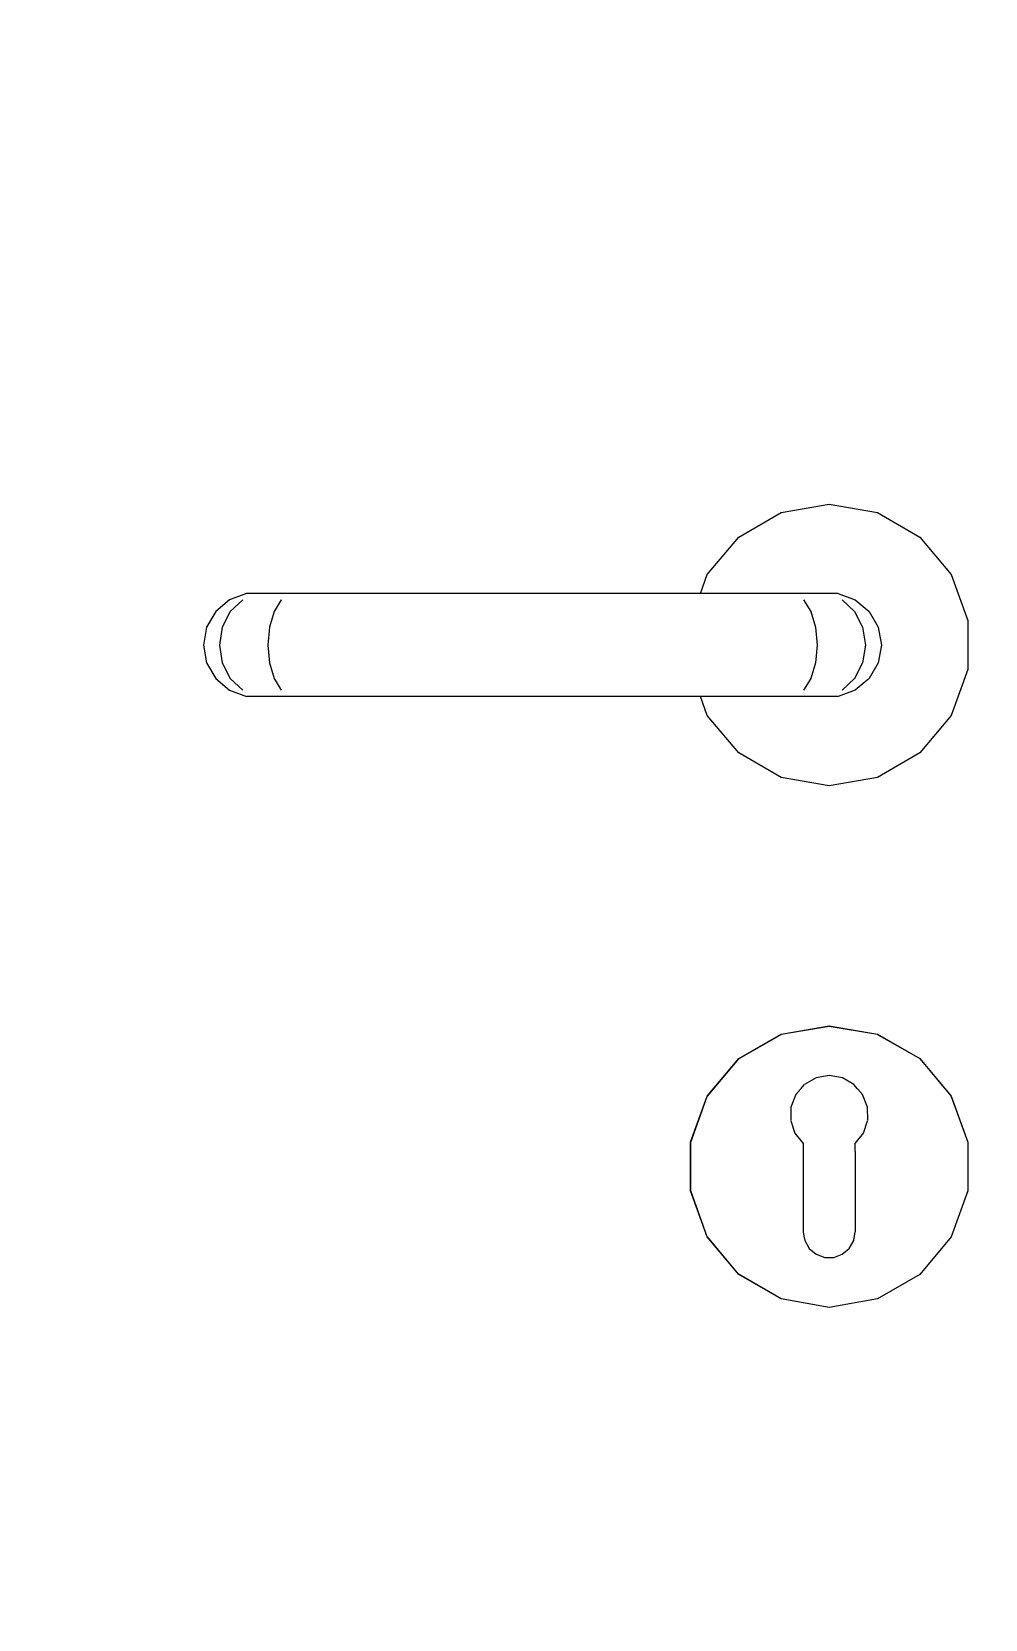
# Model space of a CAD drawing. Header units: millimetres. Extents: x -310 to 171125, y -3027 to 55843.
# Drawn here: x 130254.3 to 130437.1, y 42008.8 to 42313.2 of the extents above; entities that cross this region are included whole.
import ezdxf

# ---------------------------------------------------------------- set-up
doc = ezdxf.new("R2010")
doc.units = ezdxf.units.MM
doc.header["$MEASUREMENT"] = 0
doc.set_wipeout_variables(frame=1)
doc.linetypes.add('Wipeout_Contour', pattern=[1000, 0, -1000])
doc.layers.add('Dimensioning - General', color=7, linetype='Continuous')
doc.layers.add('Structural - Bearing', color=7, linetype='Continuous')
for name, color, linetype, lineweight, true_color in [('Dimensioning - General_Pen_No__61', 7, 'Continuous', 20, 0x6a6a6a), ('Dimensioning - General_Pen_No__88', 7, 'Continuous', 20, 0xfd4435), ('Structural - Bearing_Pen_No__82', 7, 'Continuous', 20, 0xaaaaaa)]:
    doc.layers.add(name, color=color, linetype=linetype, lineweight=lineweight, true_color=true_color)
doc.layers.get('0').off()
doc.styles.add('GENERATED_STYLE_6', font='calibril.ttf')
doc.dimstyles.new('GENERATED_STYLE__1', dxfattribs={"dimtxt": 195.999997, "dimasz": 106.4, "dimexe": 0.18, "dimexo": 0.0625, "dimgap": 0.09, "dimtad": 1, "dimdec": 0, "dimlfac": 0.1, "dimzin": 0, "dimdsep": 46, "dimtxsty": 'GENERATED_STYLE_6', "dimblk": 'ARROWHEAD_2', "dimblk1": 'ARROWHEAD_2', "dimblk2": 'ARROWHEAD_2', "dimcen": 0.09, "dimse1": 1, "dimse2": 1, "dimclrd": 256, "dimclre": 256, "dimclrt": 256, "dimadec": 0, "dimazin": 0, "dimtfac": 1, "dimtdec": 4, "dimtmove": 0, "dimatfit": 3, "dimfxl": 1, "dimtolj": 1, "dimtzin": 0, "dimarcsym": 0})

# ---------------------------------------------------------------- blocks, each defined once
blk = doc.blocks.new('*D101')
at = {"layer": 'Dimensioning - General_Pen_No__61', "color": 251, "linetype": 'Continuous', "lineweight": 20, "true_color": 0x6a6a6a, "transparency": 16777216}
for p, q in [((134582.88, 43836.02), (134722.88, 43755.19)), ((134757.88, 43795.6), (134547.88, 43795.6)), ((134652.88, 41095.6), (134652.88, 43795.6)), ((134582.88, 41136.02), (134722.88, 41055.19)), ((134757.88, 41095.6), (134547.88, 41095.6))]:
    blk.add_line(p, q, dxfattribs=at)
at = {"layer": 'Dimensioning - General_Pen_No__88', "color": 20, "lineweight": 20, "true_color": 0xfd4435, "transparency": 16777216, "char_height": 196, "attachment_point": 7, "rotation": 90, "style": 'GENERATED_STYLE_6'}
for s, insert in [('\\A1;{\\pql;\\fCalibri Light|b0|i0|c0|p34;20}', (134613.68, 43437.36)), ('\\A1;{\\pql;\\fCalibri Light|b0|i0|c0|p34;270}', (134613.68, 42207.27))]:
    blk.add_mtext(s, dxfattribs=dict(at, insert=insert))
blk = doc.blocks.new('ARROWHEAD_2')
at = {"color": 0, "linetype": 'Continuous', "lineweight": 0}
for p, q in [((-0.3781, -0.655), (0.3781, 0.655)), ((0, 0), (-1, 0))]:
    blk.add_line(p, q, dxfattribs=at)
blk = doc.blocks.new('*D144')
at = {"layer": 'Dimensioning - General_Pen_No__61', "color": 251, "linetype": 'Continuous', "lineweight": 20, "true_color": 0x6a6a6a, "transparency": 16777216}
for p, q in [((135132.88, 43836.02), (135272.88, 43755.19)), ((135307.88, 43795.6), (135097.88, 43795.6)), ((135202.88, 41095.6), (135202.88, 43795.6)), ((135132.88, 41136.02), (135272.88, 41055.19)), ((135307.88, 41095.6), (135097.88, 41095.6))]:
    blk.add_line(p, q, dxfattribs=at)
at = {"layer": 'Dimensioning - General_Pen_No__88', "color": 20, "lineweight": 20, "true_color": 0xfd4435, "transparency": 16777216, "char_height": 196, "attachment_point": 7, "rotation": 90, "style": 'GENERATED_STYLE_6'}
for s, insert in [('\\A1;{\\pql;\\fCalibri Light|b0|i0|c0|p34;20}', (135163.68, 43437.36)), ('\\A1;{\\pql;\\fCalibri Light|b0|i0|c0|p34;270}', (135163.68, 42207.27))]:
    blk.add_mtext(s, dxfattribs=dict(at, insert=insert))
blk = doc.blocks.new('*D164')
at = {"layer": 'Dimensioning - General_Pen_No__61', "color": 251, "linetype": 'Continuous', "lineweight": 20, "true_color": 0x6a6a6a, "transparency": 16777216}
for p, q in [((135682.88, 44036.02), (135822.88, 43955.19)), ((135857.88, 43995.6), (135647.88, 43995.6)), ((135752.88, 41095.6), (135752.88, 43995.6)), ((135682.88, 41136.02), (135822.88, 41055.19)), ((135857.88, 41095.6), (135647.88, 41095.6))]:
    blk.add_line(p, q, dxfattribs=at)
at = {"layer": 'Dimensioning - General_Pen_No__88', "color": 20, "lineweight": 20, "true_color": 0xfd4435, "transparency": 16777216, "insert": (135713.68, 42307.27), "char_height": 196, "attachment_point": 7, "rotation": 90, "style": 'GENERATED_STYLE_6'}
blk.add_mtext('\\A1;{\\pql;\\fCalibri Light|b0|i0|c0|p34;290}', dxfattribs=at)

msp = doc.modelspace()

# ---------------------------------------------------------------- wipeouts: each hides what was drawn before it
at = {"color": 254, "linetype": 'Wipeout_Contour', "lineweight": 0, "ltscale": 3700782.651809374}
msp.add_wipeout([(130382.5, 42185.76), (130383.83, 42182.1), (130389.85, 42174.92), (130397.97, 42170.23), (130407.21, 42168.6), (130416.44, 42170.23), (130424.56, 42174.92), (130430.59, 42182.1), (130433.8, 42190.92), (130433.8, 42200.29), (130430.59, 42209.1), (130424.56, 42216.29), (130416.44, 42220.98), (130407.21, 42222.6), (130397.97, 42220.98), (130389.85, 42216.29), (130383.83, 42209.1), (130382.5, 42205.45), (130408.94, 42205.45), (130412.21, 42204.26), (130414.87, 42202.03), (130416.6, 42199.02), (130417.21, 42195.6), (130416.6, 42192.18), (130414.87, 42189.18), (130412.21, 42186.94), (130408.94, 42185.76)], dxfattribs=at).dxf.layer = 'Structural - Bearing'
at = {"color": 254, "linetype": 'Wipeout_Contour', "lineweight": 0, "ltscale": 959204.444448}
msp.add_wipeout([(130389.92, 42116.21), (130399.84, 42104.39), (130399.82, 42104.44), (130399.88, 42107), (130400.79, 42109.39), (130401.78, 42110.53), (130398.01, 42120.88)], dxfattribs=at).dxf.layer = 'Structural - Bearing'
at = {"color": 254, "linetype": 'Wipeout_Contour', "lineweight": 0, "ltscale": 685101.400056}
msp.add_wipeout([(130402.21, 42089.65), (130389.92, 42075), (130398.01, 42070.33), (130402.35, 42082.27), (130402.21, 42083.1)], dxfattribs=at).dxf.layer = 'Structural - Bearing'

# ---------------------------------------------------------------- next in the draw order: linework, layer by layer
at = {"layer": 'Structural - Bearing_Pen_No__82', "color": 253, "linetype": 'Continuous', "lineweight": 20, "true_color": 0xaaaaaa}
for p, q in [((130389.85, 42216.29), (130397.97, 42220.98)), ((130397.97, 42220.98), (130407.21, 42222.6)), ((130407.21, 42222.6), (130416.44, 42220.98)), ((130416.44, 42220.98), (130424.56, 42216.29)), ((130383.83, 42209.1), (130389.85, 42216.29)), ((130424.56, 42216.29), (130430.59, 42209.1)), ((130430.59, 42209.1), (130433.8, 42200.29)), ((130433.8, 42200.29), (130433.8, 42190.92)), ((130433.8, 42190.92), (130430.59, 42182.1)), ((130389.85, 42174.92), (130383.83, 42182.1)), ((130430.59, 42182.1), (130424.56, 42174.92)), ((130397.97, 42170.23), (130389.85, 42174.92)), ((130424.56, 42174.92), (130416.44, 42170.23)), ((130407.21, 42168.6), (130397.97, 42170.23)), ((130416.44, 42170.23), (130407.21, 42168.6))]:
    msp.add_line(p, q, dxfattribs=at)

# ---------------------------------------------------------------- next in the draw order: wipeouts: each hides what was drawn before it
at = {"color": 254, "linetype": 'Wipeout_Contour', "lineweight": 0, "ltscale": 548275.332233}
msp.add_wipeout([(130408.94, 42205.45), (130406.76, 42205.45), (130409.68, 42204.26), (130412.21, 42204.26)], dxfattribs=at).dxf.layer = 'Structural - Bearing'
at = {"color": 254, "linetype": 'Wipeout_Contour', "lineweight": 0, "ltscale": 548284.632984}
msp.add_wipeout([(130414.16, 42195.6), (130413.62, 42192.18), (130416.6, 42192.18), (130417.21, 42195.6)], dxfattribs=at).dxf.layer = 'Structural - Bearing'
at = {"color": 254, "linetype": 'Wipeout_Contour', "lineweight": 0, "ltscale": 822153.459205}
msp.add_wipeout([(130383.91, 42109.05), (130402.21, 42098.49), (130402.21, 42100), (130400.63, 42102.02), (130399.84, 42104.39), (130389.92, 42116.21)], dxfattribs=at).dxf.layer = 'Structural - Bearing'
at = {"color": 254, "linetype": 'Wipeout_Contour', "lineweight": 0, "ltscale": 548070.974714}
msp.add_wipeout([(130383.91, 42082.15), (130389.92, 42075), (130402.21, 42089.65), (130402.21, 42092.72)], dxfattribs=at).dxf.layer = 'Structural - Bearing'

# ---------------------------------------------------------------- next in the draw order: wipeouts: each hides what was drawn before it
at = {"color": 254, "linetype": 'Wipeout_Contour', "lineweight": 0, "ltscale": 548283.907068}
msp.add_wipeout([(130409.68, 42204.26), (130412.07, 42202.03), (130414.87, 42202.03), (130412.21, 42204.26)], dxfattribs=at).dxf.layer = 'Structural - Bearing'
at = {"color": 254, "linetype": 'Wipeout_Contour', "lineweight": 0, "ltscale": 548276.475167}
msp.add_wipeout([(130413.62, 42192.18), (130412.07, 42189.18), (130414.87, 42189.18), (130416.6, 42192.18)], dxfattribs=at).dxf.layer = 'Structural - Bearing'
at = {"color": 254, "linetype": 'Wipeout_Contour', "lineweight": 0, "ltscale": 548110.269409}
msp.add_wipeout([(130389.85, 42116.29), (130389.92, 42116.21), (130398.01, 42120.88), (130397.97, 42120.98)], dxfattribs=at).dxf.layer = 'Structural - Bearing'
at = {"color": 254, "linetype": 'Wipeout_Contour', "lineweight": 0, "ltscale": 548068.939012}
msp.add_wipeout([(130380.72, 42090.93), (130383.91, 42082.15), (130402.21, 42092.72), (130402.21, 42094.72)], dxfattribs=at).dxf.layer = 'Structural - Bearing'

# ---------------------------------------------------------------- next in the draw order: wipeouts: each hides what was drawn before it
at = {"color": 254, "linetype": 'Wipeout_Contour', "lineweight": 0, "ltscale": 548258.040247}
msp.add_wipeout([(130406.76, 42205.45), (130400.61, 42205.45), (130402.3, 42204.26), (130409.68, 42204.26)], dxfattribs=at).dxf.layer = 'Structural - Bearing'
at = {"color": 254, "linetype": 'Wipeout_Contour', "lineweight": 0, "ltscale": 548288.601652}
msp.add_wipeout([(130412.07, 42202.03), (130413.62, 42199.02), (130416.6, 42199.02), (130414.87, 42202.03)], dxfattribs=at).dxf.layer = 'Structural - Bearing'
at = {"color": 254, "linetype": 'Wipeout_Contour', "lineweight": 0, "ltscale": 548265.327954}
msp.add_wipeout([(130409.68, 42186.94), (130412.21, 42186.94), (130414.87, 42189.18), (130412.07, 42189.18)], dxfattribs=at).dxf.layer = 'Structural - Bearing'
at = {"color": 254, "linetype": 'Wipeout_Contour', "lineweight": 0, "ltscale": 822213.186465}
msp.add_wipeout([(130402.46, 42111.33), (130404.69, 42112.59), (130407.21, 42113.03), (130407.21, 42122.5), (130398.01, 42120.88), (130401.78, 42110.53)], dxfattribs=at).dxf.layer = 'Structural - Bearing'
at = {"color": 254, "linetype": 'Wipeout_Contour', "lineweight": 0, "ltscale": 1096194.382451726}
msp.add_wipeout([(130402.51, 42081.39), (130402.35, 42082.27), (130398.01, 42070.33), (130407.21, 42068.7), (130407.21, 42078.18), (130406.34, 42078.18), (130404.71, 42078.77), (130403.38, 42079.89)], dxfattribs=at).dxf.layer = 'Structural - Bearing'

# ---------------------------------------------------------------- next in the draw order: wipeouts: each hides what was drawn before it
at = {"color": 254, "linetype": 'Wipeout_Contour', "lineweight": 0, "ltscale": 548263.873247}
msp.add_wipeout([(130402.3, 42204.26), (130403.67, 42202.03), (130412.07, 42202.03), (130409.68, 42204.26)], dxfattribs=at).dxf.layer = 'Structural - Bearing'
at = {"color": 254, "linetype": 'Wipeout_Contour', "lineweight": 0, "ltscale": 548288.844437}
msp.add_wipeout([(130413.62, 42199.02), (130414.16, 42195.6), (130417.21, 42195.6), (130416.6, 42199.02)], dxfattribs=at).dxf.layer = 'Structural - Bearing'
at = {"color": 254, "linetype": 'Wipeout_Contour', "lineweight": 0, "ltscale": 548252.541146}
msp.add_wipeout([(130412.21, 42186.94), (130409.68, 42186.94), (130406.76, 42185.76), (130408.94, 42185.76)], dxfattribs=at).dxf.layer = 'Structural - Bearing'
at = {"color": 254, "linetype": 'Wipeout_Contour', "lineweight": 0, "ltscale": 548147.114461}
msp.add_wipeout([(130407.21, 42122.6), (130397.97, 42120.98), (130398.01, 42120.88), (130407.21, 42122.5)], dxfattribs=at).dxf.layer = 'Structural - Bearing'
at = {"color": 254, "linetype": 'Wipeout_Contour', "lineweight": 0, "ltscale": 548082.058404}
msp.add_wipeout([(130383.91, 42109.05), (130380.72, 42100.28), (130402.21, 42096.49), (130402.21, 42098.49)], dxfattribs=at).dxf.layer = 'Structural - Bearing'
at = {"color": 254, "linetype": 'Wipeout_Contour', "lineweight": 0, "ltscale": 1096246.020413206}
msp.add_wipeout([(130408.08, 42078.18), (130407.21, 42078.18), (130407.21, 42068.7), (130416.41, 42070.33), (130412.06, 42082.27), (130411.91, 42081.39), (130411.04, 42079.89), (130409.71, 42078.77)], dxfattribs=at).dxf.layer = 'Structural - Bearing'
at = {"color": 254, "linetype": 'Wipeout_Contour', "lineweight": 0, "ltscale": 548053.780446}
msp.add_wipeout([(130397.97, 42070.23), (130398.01, 42070.33), (130389.92, 42075), (130389.85, 42074.92)], dxfattribs=at).dxf.layer = 'Structural - Bearing'

# ---------------------------------------------------------------- next in the draw order: linework, layer by layer
at = {"layer": 'Structural - Bearing_Pen_No__82', "color": 253, "linetype": 'Continuous', "lineweight": 20, "true_color": 0xaaaaaa}
for p, q in [((130408.94, 42205.45), (130406.76, 42205.45)), ((130408.94, 42205.45), (130412.21, 42204.26)), ((130416.6, 42199.02), (130417.21, 42195.6)), ((130417.21, 42195.6), (130416.6, 42192.18))]:
    msp.add_line(p, q, dxfattribs=at)

# ---------------------------------------------------------------- next in the draw order: wipeouts: each hides what was drawn before it
at = {"color": 254, "linetype": 'Wipeout_Contour', "lineweight": 0, "ltscale": 548228.411277}
msp.add_wipeout([(130400.61, 42205.45), (130392.44, 42205.45), (130392.87, 42204.26), (130402.3, 42204.26)], dxfattribs=at).dxf.layer = 'Structural - Bearing'
at = {"color": 254, "linetype": 'Wipeout_Contour', "lineweight": 0, "ltscale": 548266.527368}
msp.add_wipeout([(130412.07, 42202.03), (130403.67, 42202.03), (130404.57, 42199.02), (130413.62, 42199.02)], dxfattribs=at).dxf.layer = 'Structural - Bearing'
at = {"color": 254, "linetype": 'Wipeout_Contour', "lineweight": 0, "ltscale": 548261.465491}
msp.add_wipeout([(130414.16, 42195.6), (130404.88, 42195.6), (130404.57, 42192.18), (130413.62, 42192.18)], dxfattribs=at).dxf.layer = 'Structural - Bearing'
at = {"color": 254, "linetype": 'Wipeout_Contour', "lineweight": 0, "ltscale": 822256.045526}
msp.add_wipeout([(130409.73, 42112.59), (130411.95, 42111.33), (130412.64, 42110.53), (130416.41, 42120.88), (130407.21, 42122.5), (130407.21, 42113.03)], dxfattribs=at).dxf.layer = 'Structural - Bearing'
at = {"color": 254, "linetype": 'Wipeout_Contour', "lineweight": 0, "ltscale": 548076.108534}
msp.add_wipeout([(130383.83, 42109.1), (130383.91, 42109.05), (130389.92, 42116.21), (130389.85, 42116.29)], dxfattribs=at).dxf.layer = 'Structural - Bearing'
at = {"color": 254, "linetype": 'Wipeout_Contour', "lineweight": 0, "ltscale": 548072.598941}
msp.add_wipeout([(130380.72, 42090.93), (130402.21, 42094.72), (130402.21, 42096.49), (130380.72, 42100.28)], dxfattribs=at).dxf.layer = 'Structural - Bearing'
at = {"color": 254, "linetype": 'Wipeout_Contour', "lineweight": 0, "ltscale": 685182.238516}
msp.add_wipeout([(130424.5, 42075), (130412.21, 42089.65), (130412.21, 42083.1), (130412.06, 42082.27), (130416.41, 42070.33)], dxfattribs=at).dxf.layer = 'Structural - Bearing'
at = {"color": 254, "linetype": 'Wipeout_Contour', "lineweight": 0, "ltscale": 548034.179493}
msp.add_wipeout([(130389.85, 42074.92), (130389.92, 42075), (130383.91, 42082.15), (130383.83, 42082.1)], dxfattribs=at).dxf.layer = 'Structural - Bearing'
at = {"color": 254, "linetype": 'Wipeout_Contour', "lineweight": 0, "ltscale": 548082.880956}
msp.add_wipeout([(130397.97, 42070.23), (130407.21, 42068.6), (130407.21, 42068.7), (130398.01, 42070.33)], dxfattribs=at).dxf.layer = 'Structural - Bearing'

# ---------------------------------------------------------------- next in the draw order: linework, layer by layer
at = {"layer": 'Structural - Bearing_Pen_No__82', "color": 253, "linetype": 'Continuous', "lineweight": 20, "true_color": 0xaaaaaa}
for p, q in [((130409.68, 42204.26), (130412.07, 42202.03)), ((130412.21, 42204.26), (130414.87, 42202.03)), ((130389.85, 42116.29), (130397.97, 42120.98)), ((130397.97, 42070.23), (130389.85, 42074.92))]:
    msp.add_line(p, q, dxfattribs=at)

# ---------------------------------------------------------------- next in the draw order: wipeouts: each hides what was drawn before it
at = {"color": 254, "linetype": 'Wipeout_Contour', "lineweight": 0, "ltscale": 548229.933228}
msp.add_wipeout([(130402.3, 42204.26), (130392.87, 42204.26), (130393.22, 42202.03), (130403.67, 42202.03)], dxfattribs=at).dxf.layer = 'Structural - Bearing'
at = {"color": 254, "linetype": 'Wipeout_Contour', "lineweight": 0, "ltscale": 548265.67712}
msp.add_wipeout([(130413.62, 42199.02), (130404.57, 42199.02), (130404.88, 42195.6), (130414.16, 42195.6)], dxfattribs=at).dxf.layer = 'Structural - Bearing'
at = {"color": 254, "linetype": 'Wipeout_Contour', "lineweight": 0, "ltscale": 548254.400399}
msp.add_wipeout([(130413.62, 42192.18), (130404.57, 42192.18), (130403.67, 42189.18), (130412.07, 42189.18)], dxfattribs=at).dxf.layer = 'Structural - Bearing'
at = {"color": 254, "linetype": 'Wipeout_Contour', "lineweight": 0, "ltscale": 548182.206533}
msp.add_wipeout([(130407.21, 42122.6), (130407.21, 42122.5), (130416.41, 42120.88), (130416.44, 42120.98)], dxfattribs=at).dxf.layer = 'Structural - Bearing'
at = {"color": 254, "linetype": 'Wipeout_Contour', "lineweight": 0, "ltscale": 548048.752967}
msp.add_wipeout([(130380.62, 42100.29), (130380.72, 42100.28), (130383.91, 42109.05), (130383.83, 42109.1)], dxfattribs=at).dxf.layer = 'Structural - Bearing'
at = {"color": 254, "linetype": 'Wipeout_Contour', "lineweight": 0, "ltscale": 548026.443366}
msp.add_wipeout([(130383.83, 42082.1), (130383.91, 42082.15), (130380.72, 42090.93), (130380.62, 42090.92)], dxfattribs=at).dxf.layer = 'Structural - Bearing'
at = {"color": 254, "linetype": 'Wipeout_Contour', "lineweight": 0, "ltscale": 548117.976998}
msp.add_wipeout([(130416.44, 42070.23), (130416.41, 42070.33), (130407.21, 42068.7), (130407.21, 42068.6)], dxfattribs=at).dxf.layer = 'Structural - Bearing'

# ---------------------------------------------------------------- next in the draw order: linework, layer by layer
at = {"layer": 'Structural - Bearing_Pen_No__82', "color": 253, "linetype": 'Continuous', "lineweight": 20, "true_color": 0xaaaaaa}
for p, q in [((130406.76, 42205.45), (130400.61, 42205.45)), ((130412.07, 42202.03), (130413.62, 42199.02)), ((130414.87, 42202.03), (130416.6, 42199.02)), ((130413.62, 42199.02), (130414.16, 42195.6)), ((130414.16, 42195.6), (130413.62, 42192.18)), ((130416.6, 42192.18), (130414.87, 42189.18)), ((130397.97, 42120.98), (130407.21, 42122.6)), ((130383.83, 42109.1), (130389.85, 42116.29)), ((130389.85, 42074.92), (130383.83, 42082.1)), ((130407.21, 42068.6), (130397.97, 42070.23))]:
    msp.add_line(p, q, dxfattribs=at)

# ---------------------------------------------------------------- next in the draw order: wipeouts: each hides what was drawn before it
at = {"color": 254, "linetype": 'Wipeout_Contour', "lineweight": 0, "ltscale": 548057.636989}
msp.add_wipeout([(130392.44, 42205.45), (130311.98, 42205.45), (130311.55, 42204.26), (130392.87, 42204.26)], dxfattribs=at).dxf.layer = 'Structural - Bearing'
at = {"color": 254, "linetype": 'Wipeout_Contour', "lineweight": 0, "ltscale": 548229.388243}
msp.add_wipeout([(130403.67, 42202.03), (130393.22, 42202.03), (130393.45, 42199.02), (130404.57, 42199.02)], dxfattribs=at).dxf.layer = 'Structural - Bearing'
at = {"color": 254, "linetype": 'Wipeout_Contour', "lineweight": 0, "ltscale": 548222.626625}
msp.add_wipeout([(130393.52, 42195.6), (130393.45, 42192.18), (130404.57, 42192.18), (130404.88, 42195.6)], dxfattribs=at).dxf.layer = 'Structural - Bearing'
at = {"color": 254, "linetype": 'Wipeout_Contour', "lineweight": 0, "ltscale": 548245.293459}
msp.add_wipeout([(130403.67, 42189.18), (130402.3, 42186.94), (130409.68, 42186.94), (130412.07, 42189.18)], dxfattribs=at).dxf.layer = 'Structural - Bearing'
at = {"color": 254, "linetype": 'Wipeout_Contour', "lineweight": 0, "ltscale": 959322.521809}
msp.add_wipeout([(130413.62, 42109.39), (130414.54, 42107), (130414.6, 42104.44), (130414.58, 42104.39), (130424.5, 42116.21), (130416.41, 42120.88), (130412.64, 42110.53)], dxfattribs=at).dxf.layer = 'Structural - Bearing'
at = {"color": 254, "linetype": 'Wipeout_Contour', "lineweight": 0, "ltscale": 548031.507837}
msp.add_wipeout([(130380.62, 42090.92), (130380.72, 42090.93), (130380.72, 42100.28), (130380.62, 42100.29)], dxfattribs=at).dxf.layer = 'Structural - Bearing'

# ---------------------------------------------------------------- next in the draw order: linework, layer by layer
at = {"layer": 'Structural - Bearing_Pen_No__82', "color": 253, "linetype": 'Continuous', "lineweight": 20, "true_color": 0xaaaaaa}
for p, q in [((130402.3, 42204.26), (130403.67, 42202.03)), ((130413.62, 42192.18), (130412.07, 42189.18)), ((130414.87, 42189.18), (130412.21, 42186.94)), ((130380.62, 42100.29), (130383.83, 42109.1)), ((130380.62, 42090.92), (130380.62, 42100.29)), ((130383.83, 42082.1), (130380.62, 42090.92))]:
    msp.add_line(p, q, dxfattribs=at)

# ---------------------------------------------------------------- next in the draw order: wipeouts: each hides what was drawn before it
at = {"color": 254, "linetype": 'Wipeout_Contour', "lineweight": 0, "ltscale": 548055.530015}
msp.add_wipeout([(130392.87, 42204.26), (130311.55, 42204.26), (130311.2, 42202.03), (130393.22, 42202.03)], dxfattribs=at).dxf.layer = 'Structural - Bearing'
at = {"color": 254, "linetype": 'Wipeout_Contour', "lineweight": 0, "ltscale": 548226.838549}
msp.add_wipeout([(130393.45, 42199.02), (130393.52, 42195.6), (130404.88, 42195.6), (130404.57, 42199.02)], dxfattribs=at).dxf.layer = 'Structural - Bearing'
at = {"color": 254, "linetype": 'Wipeout_Contour', "lineweight": 0, "ltscale": 548217.260461}
msp.add_wipeout([(130393.45, 42192.18), (130393.22, 42189.18), (130403.67, 42189.18), (130404.57, 42192.18)], dxfattribs=at).dxf.layer = 'Structural - Bearing'
at = {"color": 254, "linetype": 'Wipeout_Contour', "lineweight": 0, "ltscale": 548235.248443}
msp.add_wipeout([(130402.3, 42186.94), (130400.61, 42185.76), (130406.76, 42185.76), (130409.68, 42186.94)], dxfattribs=at).dxf.layer = 'Structural - Bearing'
at = {"color": 254, "linetype": 'Wipeout_Contour', "lineweight": 0, "ltscale": 548211.300419}
msp.add_wipeout([(130416.44, 42120.98), (130416.41, 42120.88), (130424.5, 42116.21), (130424.56, 42116.29)], dxfattribs=at).dxf.layer = 'Structural - Bearing'

# ---------------------------------------------------------------- next in the draw order: linework, layer by layer
at = {"layer": 'Structural - Bearing_Pen_No__82', "color": 253, "linetype": 'Continuous', "lineweight": 20, "true_color": 0xaaaaaa}
for p, q in [((130382.5, 42205.45), (130383.83, 42209.1)), ((130400.61, 42205.45), (130392.44, 42205.45)), ((130403.67, 42202.03), (130404.57, 42199.02)), ((130404.57, 42199.02), (130404.88, 42195.6)), ((130404.88, 42195.6), (130404.57, 42192.18)), ((130412.21, 42186.94), (130408.94, 42185.76)), ((130412.07, 42189.18), (130409.68, 42186.94)), ((130408.94, 42185.76), (130406.76, 42185.76)), ((130407.21, 42122.6), (130416.44, 42120.98))]:
    msp.add_line(p, q, dxfattribs=at)

# ---------------------------------------------------------------- next in the draw order: wipeouts: each hides what was drawn before it
at = {"color": 254, "linetype": 'Wipeout_Contour', "lineweight": 0, "ltscale": 547886.864104}
msp.add_wipeout([(130311.98, 42205.45), (130303.81, 42205.45), (130302.12, 42204.26), (130311.55, 42204.26)], dxfattribs=at).dxf.layer = 'Structural - Bearing'
at = {"color": 254, "linetype": 'Wipeout_Contour', "lineweight": 0, "ltscale": 548052.302056}
msp.add_wipeout([(130393.22, 42202.03), (130311.2, 42202.03), (130310.97, 42199.02), (130393.45, 42199.02)], dxfattribs=at).dxf.layer = 'Structural - Bearing'
at = {"color": 254, "linetype": 'Wipeout_Contour', "lineweight": 0, "ltscale": 548044.129305}
msp.add_wipeout([(130393.52, 42195.6), (130310.89, 42195.6), (130310.97, 42192.18), (130393.45, 42192.18)], dxfattribs=at).dxf.layer = 'Structural - Bearing'
at = {"color": 254, "linetype": 'Wipeout_Contour', "lineweight": 0, "ltscale": 548211.3523}
msp.add_wipeout([(130393.22, 42189.18), (130392.87, 42186.94), (130402.3, 42186.94), (130403.67, 42189.18)], dxfattribs=at).dxf.layer = 'Structural - Bearing'
at = {"color": 254, "linetype": 'Wipeout_Contour', "lineweight": 0, "ltscale": 822278.406755}
msp.add_wipeout([(130413.79, 42102.02), (130412.21, 42100), (130412.21, 42098.49), (130430.5, 42109.05), (130424.5, 42116.21), (130414.58, 42104.39)], dxfattribs=at).dxf.layer = 'Structural - Bearing'

# ---------------------------------------------------------------- next in the draw order: linework, layer by layer
at = {"layer": 'Structural - Bearing_Pen_No__82', "color": 253, "linetype": 'Continuous', "lineweight": 20, "true_color": 0xaaaaaa}
msp.add_line((130404.57, 42192.18), (130403.67, 42189.18), dxfattribs=at)

# ---------------------------------------------------------------- next in the draw order: wipeouts: each hides what was drawn before it
at = {"color": 254, "linetype": 'Wipeout_Contour', "lineweight": 0, "ltscale": 547881.128342}
msp.add_wipeout([(130311.55, 42204.26), (130302.12, 42204.26), (130300.74, 42202.03), (130311.2, 42202.03)], dxfattribs=at).dxf.layer = 'Structural - Bearing'
at = {"color": 254, "linetype": 'Wipeout_Contour', "lineweight": 0, "ltscale": 548048.342599}
msp.add_wipeout([(130393.45, 42199.02), (130310.97, 42199.02), (130310.89, 42195.6), (130393.52, 42195.6)], dxfattribs=at).dxf.layer = 'Structural - Bearing'
at = {"color": 254, "linetype": 'Wipeout_Contour', "lineweight": 0, "ltscale": 548040.170361}
msp.add_wipeout([(130393.45, 42192.18), (130310.97, 42192.18), (130311.2, 42189.18), (130393.22, 42189.18)], dxfattribs=at).dxf.layer = 'Structural - Bearing'
at = {"color": 254, "linetype": 'Wipeout_Contour', "lineweight": 0, "ltscale": 548205.618247}
msp.add_wipeout([(130392.44, 42185.76), (130400.61, 42185.76), (130402.3, 42186.94), (130392.87, 42186.94)], dxfattribs=at).dxf.layer = 'Structural - Bearing'
at = {"color": 254, "linetype": 'Wipeout_Contour', "lineweight": 0, "ltscale": 548230.895237}
msp.add_wipeout([(130424.56, 42116.29), (130424.5, 42116.21), (130430.5, 42109.05), (130430.59, 42109.1)], dxfattribs=at).dxf.layer = 'Structural - Bearing'

# ---------------------------------------------------------------- next in the draw order: linework, layer by layer
at = {"layer": 'Structural - Bearing_Pen_No__82', "color": 253, "linetype": 'Continuous', "lineweight": 20, "true_color": 0xaaaaaa}
for p, q in [((130392.44, 42205.45), (130311.98, 42205.45)), ((130403.67, 42189.18), (130402.3, 42186.94)), ((130406.76, 42185.76), (130400.61, 42185.76)), ((130416.44, 42120.98), (130424.56, 42116.29))]:
    msp.add_line(p, q, dxfattribs=at)

# ---------------------------------------------------------------- next in the draw order: wipeouts: each hides what was drawn before it
at = {"color": 254, "linetype": 'Wipeout_Contour', "lineweight": 0, "ltscale": 547857.237237}
msp.add_wipeout([(130297.66, 42205.45), (130294.73, 42204.26), (130302.12, 42204.26), (130303.81, 42205.45)], dxfattribs=at).dxf.layer = 'Structural - Bearing'
at = {"color": 254, "linetype": 'Wipeout_Contour', "lineweight": 0, "ltscale": 547875.217573}
msp.add_wipeout([(130311.2, 42202.03), (130300.74, 42202.03), (130299.84, 42199.02), (130310.97, 42199.02)], dxfattribs=at).dxf.layer = 'Structural - Bearing'
at = {"color": 254, "linetype": 'Wipeout_Contour', "lineweight": 0, "ltscale": 547865.633789}
msp.add_wipeout([(130310.89, 42195.6), (130299.53, 42195.6), (130299.84, 42192.18), (130310.97, 42192.18)], dxfattribs=at).dxf.layer = 'Structural - Bearing'
at = {"color": 254, "linetype": 'Wipeout_Contour', "lineweight": 0, "ltscale": 548036.94318}
msp.add_wipeout([(130393.22, 42189.18), (130311.2, 42189.18), (130311.55, 42186.94), (130392.87, 42186.94)], dxfattribs=at).dxf.layer = 'Structural - Bearing'
at = {"color": 254, "linetype": 'Wipeout_Contour', "lineweight": 0, "ltscale": 548196.132527}
msp.add_wipeout([(130412.21, 42098.49), (130412.21, 42096.49), (130433.7, 42100.28), (130430.5, 42109.05)], dxfattribs=at).dxf.layer = 'Structural - Bearing'

# ---------------------------------------------------------------- next in the draw order: linework, layer by layer
at = {"layer": 'Structural - Bearing_Pen_No__82', "color": 253, "linetype": 'Continuous', "lineweight": 20, "true_color": 0xaaaaaa}
msp.add_line((130311.98, 42205.45), (130303.81, 42205.45), dxfattribs=at)

# ---------------------------------------------------------------- next in the draw order: wipeouts: each hides what was drawn before it
at = {"color": 254, "linetype": 'Wipeout_Contour', "lineweight": 0, "ltscale": 547847.190829}
msp.add_wipeout([(130292.35, 42202.03), (130300.74, 42202.03), (130302.12, 42204.26), (130294.73, 42204.26)], dxfattribs=at).dxf.layer = 'Structural - Bearing'
at = {"color": 254, "linetype": 'Wipeout_Contour', "lineweight": 0, "ltscale": 547869.848452}
msp.add_wipeout([(130310.97, 42199.02), (130299.84, 42199.02), (130299.53, 42195.6), (130310.89, 42195.6)], dxfattribs=at).dxf.layer = 'Structural - Bearing'
at = {"color": 254, "linetype": 'Wipeout_Contour', "lineweight": 0, "ltscale": 547863.081964}
msp.add_wipeout([(130310.97, 42192.18), (130299.84, 42192.18), (130300.74, 42189.18), (130311.2, 42189.18)], dxfattribs=at).dxf.layer = 'Structural - Bearing'
at = {"color": 254, "linetype": 'Wipeout_Contour', "lineweight": 0, "ltscale": 548034.836861}
msp.add_wipeout([(130392.87, 42186.94), (130311.55, 42186.94), (130311.98, 42185.76), (130392.44, 42185.76)], dxfattribs=at).dxf.layer = 'Structural - Bearing'
at = {"color": 254, "linetype": 'Wipeout_Contour', "lineweight": 0, "ltscale": 548238.62857}
msp.add_wipeout([(130430.59, 42109.1), (130430.5, 42109.05), (130433.7, 42100.28), (130433.8, 42100.29)], dxfattribs=at).dxf.layer = 'Structural - Bearing'

# ---------------------------------------------------------------- next in the draw order: linework, layer by layer
at = {"layer": 'Structural - Bearing_Pen_No__82', "color": 253, "linetype": 'Continuous', "lineweight": 20, "true_color": 0xaaaaaa}
for p, q in [((130383.83, 42182.1), (130382.5, 42185.76)), ((130400.61, 42185.76), (130392.44, 42185.76)), ((130424.56, 42116.29), (130430.59, 42109.1))]:
    msp.add_line(p, q, dxfattribs=at)

# ---------------------------------------------------------------- next in the draw order: wipeouts: each hides what was drawn before it
at = {"color": 254, "linetype": 'Wipeout_Contour', "lineweight": 0, "ltscale": 547839.946628}
msp.add_wipeout([(130297.66, 42205.45), (130295.47, 42205.45), (130292.21, 42204.26), (130294.73, 42204.26)], dxfattribs=at).dxf.layer = 'Structural - Bearing'
at = {"color": 254, "linetype": 'Wipeout_Contour', "lineweight": 0, "ltscale": 547838.081207}
msp.add_wipeout([(130300.74, 42202.03), (130292.35, 42202.03), (130290.79, 42199.02), (130299.84, 42199.02)], dxfattribs=at).dxf.layer = 'Structural - Bearing'
at = {"color": 254, "linetype": 'Wipeout_Contour', "lineweight": 0, "ltscale": 547826.797805}
msp.add_wipeout([(130299.53, 42195.6), (130290.25, 42195.6), (130290.79, 42192.18), (130299.84, 42192.18)], dxfattribs=at).dxf.layer = 'Structural - Bearing'
at = {"color": 254, "linetype": 'Wipeout_Contour', "lineweight": 0, "ltscale": 547862.535599}
msp.add_wipeout([(130311.2, 42189.18), (130300.74, 42189.18), (130302.12, 42186.94), (130311.55, 42186.94)], dxfattribs=at).dxf.layer = 'Structural - Bearing'
at = {"color": 254, "linetype": 'Wipeout_Contour', "lineweight": 0, "ltscale": 548192.47351}
msp.add_wipeout([(130412.21, 42096.49), (130412.21, 42094.72), (130433.7, 42090.93), (130433.7, 42100.28)], dxfattribs=at).dxf.layer = 'Structural - Bearing'

# ---------------------------------------------------------------- next in the draw order: linework, layer by layer
at = {"layer": 'Structural - Bearing_Pen_No__82', "color": 253, "linetype": 'Continuous', "lineweight": 20, "true_color": 0xaaaaaa}
for p, q in [((130303.81, 42205.45), (130297.66, 42205.45)), ((130302.12, 42204.26), (130300.74, 42202.03))]:
    msp.add_line(p, q, dxfattribs=at)

# ---------------------------------------------------------------- next in the draw order: wipeouts: each hides what was drawn before it
at = {"color": 254, "linetype": 'Wipeout_Contour', "lineweight": 0, "ltscale": 547827.15867}
msp.add_wipeout([(130292.21, 42204.26), (130289.55, 42202.03), (130292.35, 42202.03), (130294.73, 42204.26)], dxfattribs=at).dxf.layer = 'Structural - Bearing'
at = {"color": 254, "linetype": 'Wipeout_Contour', "lineweight": 0, "ltscale": 547831.012763}
msp.add_wipeout([(130299.84, 42199.02), (130290.79, 42199.02), (130290.25, 42195.6), (130299.53, 42195.6)], dxfattribs=at).dxf.layer = 'Structural - Bearing'
at = {"color": 254, "linetype": 'Wipeout_Contour', "lineweight": 0, "ltscale": 547825.944784}
msp.add_wipeout([(130299.84, 42192.18), (130290.79, 42192.18), (130292.35, 42189.18), (130300.74, 42189.18)], dxfattribs=at).dxf.layer = 'Structural - Bearing'
at = {"color": 254, "linetype": 'Wipeout_Contour', "lineweight": 0, "ltscale": 547864.056875}
msp.add_wipeout([(130311.55, 42186.94), (130302.12, 42186.94), (130303.81, 42185.76), (130311.98, 42185.76)], dxfattribs=at).dxf.layer = 'Structural - Bearing'
at = {"color": 254, "linetype": 'Wipeout_Contour', "lineweight": 0, "ltscale": 548183.016954}
msp.add_wipeout([(130412.21, 42094.72), (130412.21, 42092.72), (130430.5, 42082.15), (130433.7, 42090.93)], dxfattribs=at).dxf.layer = 'Structural - Bearing'

# ---------------------------------------------------------------- next in the draw order: linework, layer by layer
at = {"layer": 'Structural - Bearing_Pen_No__82', "color": 253, "linetype": 'Continuous', "lineweight": 20, "true_color": 0xaaaaaa}
for p, q in [((130295.47, 42205.45), (130292.21, 42204.26)), ((130297.66, 42205.45), (130295.47, 42205.45)), ((130300.74, 42202.03), (130299.84, 42199.02)), ((130299.84, 42199.02), (130299.53, 42195.6)), ((130299.53, 42195.6), (130299.84, 42192.18)), ((130392.44, 42185.76), (130311.98, 42185.76))]:
    msp.add_line(p, q, dxfattribs=at)

# ---------------------------------------------------------------- next in the draw order: wipeouts: each hides what was drawn before it
at = {"color": 254, "linetype": 'Wipeout_Contour', "lineweight": 0, "ltscale": 547816.008806}
msp.add_wipeout([(130289.55, 42202.03), (130287.81, 42199.02), (130290.79, 42199.02), (130292.35, 42202.03)], dxfattribs=at).dxf.layer = 'Structural - Bearing'
at = {"color": 254, "linetype": 'Wipeout_Contour', "lineweight": 0, "ltscale": 547803.632316}
msp.add_wipeout([(130290.25, 42195.6), (130287.21, 42195.6), (130287.81, 42192.18), (130290.79, 42192.18)], dxfattribs=at).dxf.layer = 'Structural - Bearing'
at = {"color": 254, "linetype": 'Wipeout_Contour', "lineweight": 0, "ltscale": 547828.596944}
msp.add_wipeout([(130292.35, 42189.18), (130294.73, 42186.94), (130302.12, 42186.94), (130300.74, 42189.18)], dxfattribs=at).dxf.layer = 'Structural - Bearing'
at = {"color": 254, "linetype": 'Wipeout_Contour', "lineweight": 0, "ltscale": 548233.565917}
msp.add_wipeout([(130433.8, 42100.29), (130433.7, 42100.28), (130433.7, 42090.93), (130433.8, 42090.92)], dxfattribs=at).dxf.layer = 'Structural - Bearing'
at = {"color": 254, "linetype": 'Wipeout_Contour', "lineweight": 0, "ltscale": 548167.88455}
msp.add_wipeout([(130412.21, 42092.72), (130412.21, 42089.65), (130424.5, 42075), (130430.5, 42082.15)], dxfattribs=at).dxf.layer = 'Structural - Bearing'

# ---------------------------------------------------------------- next in the draw order: linework, layer by layer
at = {"layer": 'Structural - Bearing_Pen_No__82', "color": 253, "linetype": 'Continuous', "lineweight": 20, "true_color": 0xaaaaaa}
for p, q in [((130292.21, 42204.26), (130289.55, 42202.03)), ((130294.73, 42204.26), (130292.35, 42202.03)), ((130299.84, 42192.18), (130300.74, 42189.18)), ((130430.59, 42109.1), (130433.8, 42100.29))]:
    msp.add_line(p, q, dxfattribs=at)

# ---------------------------------------------------------------- next in the draw order: wipeouts: each hides what was drawn before it
at = {"color": 254, "linetype": 'Wipeout_Contour', "lineweight": 0, "ltscale": 547807.847451}
msp.add_wipeout([(130287.21, 42195.6), (130290.25, 42195.6), (130290.79, 42199.02), (130287.81, 42199.02)], dxfattribs=at).dxf.layer = 'Structural - Bearing'
at = {"color": 254, "linetype": 'Wipeout_Contour', "lineweight": 0, "ltscale": 547803.871899}
msp.add_wipeout([(130290.79, 42192.18), (130287.81, 42192.18), (130289.55, 42189.18), (130292.35, 42189.18)], dxfattribs=at).dxf.layer = 'Structural - Bearing'
at = {"color": 254, "linetype": 'Wipeout_Contour', "lineweight": 0, "ltscale": 547834.42878}
msp.add_wipeout([(130294.73, 42186.94), (130297.66, 42185.76), (130303.81, 42185.76), (130302.12, 42186.94)], dxfattribs=at).dxf.layer = 'Structural - Bearing'
at = {"color": 254, "linetype": 'Wipeout_Contour', "lineweight": 0, "ltscale": 3425834.419664157}
msp.add_wipeout([(130399.88, 42107), (130399.82, 42104.44), (130400.63, 42102.02), (130402.21, 42100), (130402.21, 42083.1), (130402.51, 42081.39), (130403.38, 42079.89), (130404.71, 42078.77), (130406.34, 42078.18), (130408.08, 42078.18), (130409.71, 42078.77), (130411.04, 42079.89), (130411.91, 42081.39), (130412.21, 42083.1), (130412.21, 42100), (130413.79, 42102.02), (130414.6, 42104.44), (130414.54, 42107), (130413.62, 42109.39), (130411.95, 42111.33), (130409.73, 42112.59), (130407.21, 42113.03), (130404.69, 42112.59), (130402.46, 42111.33), (130400.79, 42109.39)], dxfattribs=at).dxf.layer = 'Structural - Bearing'
at = {"color": 254, "linetype": 'Wipeout_Contour', "lineweight": 0, "ltscale": 548216.326463}
msp.add_wipeout([(130433.8, 42090.92), (130433.7, 42090.93), (130430.5, 42082.15), (130430.59, 42082.1)], dxfattribs=at).dxf.layer = 'Structural - Bearing'
at = {"color": 254, "linetype": 'Wipeout_Contour', "lineweight": 0, "ltscale": 548154.821553}
msp.add_wipeout([(130424.56, 42074.92), (130424.5, 42075), (130416.41, 42070.33), (130416.44, 42070.23)], dxfattribs=at).dxf.layer = 'Structural - Bearing'

# ---------------------------------------------------------------- next in the draw order: linework, layer by layer
at = {"layer": 'Structural - Bearing_Pen_No__82', "color": 253, "linetype": 'Continuous', "lineweight": 20, "true_color": 0xaaaaaa}
for p, q in [((130289.55, 42202.03), (130287.81, 42199.02)), ((130292.35, 42202.03), (130290.79, 42199.02)), ((130287.81, 42199.02), (130287.21, 42195.6)), ((130290.79, 42199.02), (130290.25, 42195.6)), ((130287.21, 42195.6), (130287.81, 42192.18)), ((130290.25, 42195.6), (130290.79, 42192.18)), ((130300.74, 42189.18), (130302.12, 42186.94)), ((130311.98, 42185.76), (130303.81, 42185.76)), ((130401.78, 42110.53), (130400.79, 42109.39)), ((130401.78, 42110.53), (130402.46, 42111.33)), ((130404.69, 42112.59), (130402.46, 42111.33)), ((130407.21, 42113.03), (130404.69, 42112.59)), ((130409.73, 42112.59), (130407.21, 42113.03)), ((130411.95, 42111.33), (130409.73, 42112.59)), ((130412.64, 42110.53), (130411.95, 42111.33)), ((130412.64, 42110.53), (130413.62, 42109.39)), ((130400.79, 42109.39), (130399.88, 42107)), ((130414.54, 42107), (130413.62, 42109.39)), ((130399.88, 42107), (130399.82, 42104.44)), ((130399.84, 42104.39), (130400.63, 42102.02)), ((130413.79, 42102.02), (130414.58, 42104.39)), ((130414.6, 42104.44), (130414.54, 42107)), ((130400.63, 42102.02), (130402.21, 42100)), ((130412.21, 42100), (130413.79, 42102.02)), ((130402.21, 42100), (130402.21, 42098.49)), ((130402.21, 42098.49), (130402.21, 42096.49)), ((130412.21, 42098.49), (130412.21, 42100)), ((130412.21, 42098.49), (130412.21, 42096.49)), ((130433.8, 42100.29), (130433.8, 42090.92)), ((130402.21, 42096.49), (130402.21, 42094.72)), ((130412.21, 42096.49), (130412.21, 42094.72)), ((130402.21, 42094.72), (130402.21, 42092.72)), ((130402.21, 42092.72), (130402.21, 42089.65)), ((130412.21, 42094.72), (130412.21, 42092.72)), ((130412.21, 42092.72), (130412.21, 42089.65)), ((130402.21, 42089.65), (130402.21, 42083.1)), ((130412.21, 42089.65), (130412.21, 42083.1)), ((130402.21, 42083.1), (130402.35, 42082.27)), ((130412.06, 42082.27), (130412.21, 42083.1)), ((130402.35, 42082.27), (130402.51, 42081.39)), ((130402.51, 42081.39), (130403.38, 42079.89)), ((130411.04, 42079.89), (130411.91, 42081.39)), ((130411.91, 42081.39), (130412.06, 42082.27)), ((130403.38, 42079.89), (130404.71, 42078.77)), ((130404.71, 42078.77), (130406.34, 42078.18)), ((130406.34, 42078.18), (130407.21, 42078.18)), ((130407.21, 42078.18), (130408.08, 42078.18)), ((130408.08, 42078.18), (130409.71, 42078.77)), ((130409.71, 42078.77), (130411.04, 42079.89)), ((130416.44, 42070.23), (130407.21, 42068.6))]:
    msp.add_line(p, q, dxfattribs=at)

# ---------------------------------------------------------------- next in the draw order: wipeouts: each hides what was drawn before it
at = {"color": 254, "linetype": 'Wipeout_Contour', "lineweight": 0, "ltscale": 547808.56411}
msp.add_wipeout([(130292.35, 42189.18), (130289.55, 42189.18), (130292.21, 42186.94), (130294.73, 42186.94)], dxfattribs=at).dxf.layer = 'Structural - Bearing'
at = {"color": 254, "linetype": 'Wipeout_Contour', "lineweight": 0, "ltscale": 548188.977676}
msp.add_wipeout([(130430.59, 42082.1), (130430.5, 42082.15), (130424.5, 42075), (130424.56, 42074.92)], dxfattribs=at).dxf.layer = 'Structural - Bearing'

# ---------------------------------------------------------------- next in the draw order: linework, layer by layer
at = {"layer": 'Structural - Bearing_Pen_No__82', "color": 253, "linetype": 'Continuous', "lineweight": 20, "true_color": 0xaaaaaa}
for p, q in [((130287.81, 42192.18), (130289.55, 42189.18)), ((130290.79, 42192.18), (130292.35, 42189.18)), ((130433.8, 42090.92), (130430.59, 42082.1)), ((130430.59, 42082.1), (130424.56, 42074.92)), ((130424.56, 42074.92), (130416.44, 42070.23))]:
    msp.add_line(p, q, dxfattribs=at)

# ---------------------------------------------------------------- next in the draw order: wipeouts: each hides what was drawn before it
at = {"color": 254, "linetype": 'Wipeout_Contour', "lineweight": 0, "ltscale": 547817.137454}
msp.add_wipeout([(130294.73, 42186.94), (130292.21, 42186.94), (130295.47, 42185.76), (130297.66, 42185.76)], dxfattribs=at).dxf.layer = 'Structural - Bearing'

# ---------------------------------------------------------------- next in the draw order: linework, layer by layer
at = {"layer": 'Structural - Bearing_Pen_No__82', "color": 253, "linetype": 'Continuous', "lineweight": 20, "true_color": 0xaaaaaa}
for p, q in [((130289.55, 42189.18), (130292.21, 42186.94)), ((130292.21, 42186.94), (130295.47, 42185.76)), ((130292.35, 42189.18), (130294.73, 42186.94)), ((130297.66, 42185.76), (130295.47, 42185.76)), ((130303.81, 42185.76), (130297.66, 42185.76))]:
    msp.add_line(p, q, dxfattribs=at)

# ---------------------------------------------------------------- next in the draw order: dimensions: what is measured, and where the dimension line sits
at = {"layer": 'Dimensioning - General', "color": 251, "linetype": 'Continuous', "lineweight": 20, "true_color": 0x6a6a6a}
for base, p1, p2, picture, middle in [((135752.88, 43995.6), (109267.83, 41095.6), (109259.05, 43995.6), '*D164', (135615.68, 42531.4)), ((135202.88, 43795.6), (106894.99, 41095.6), (106886.54, 43795.6), '*D144', (135065.68, 42431.4)), ((134652.88, 43795.6), (107364.58, 41095.6), (107311.05, 43795.6), '*D101', (134515.68, 42431.4))]:
    dim = msp.add_linear_dim(base=base, p1=p1, p2=p2, angle=90, dimstyle='GENERATED_STYLE__1', dxfattribs=at)
    dim.commit()
    dim.dimension.update_dxf_attribs({"geometry": picture, "text_midpoint": middle, "dimtype": 160, "text_rotation": 90})

doc.saveas('drawing.dxf')
